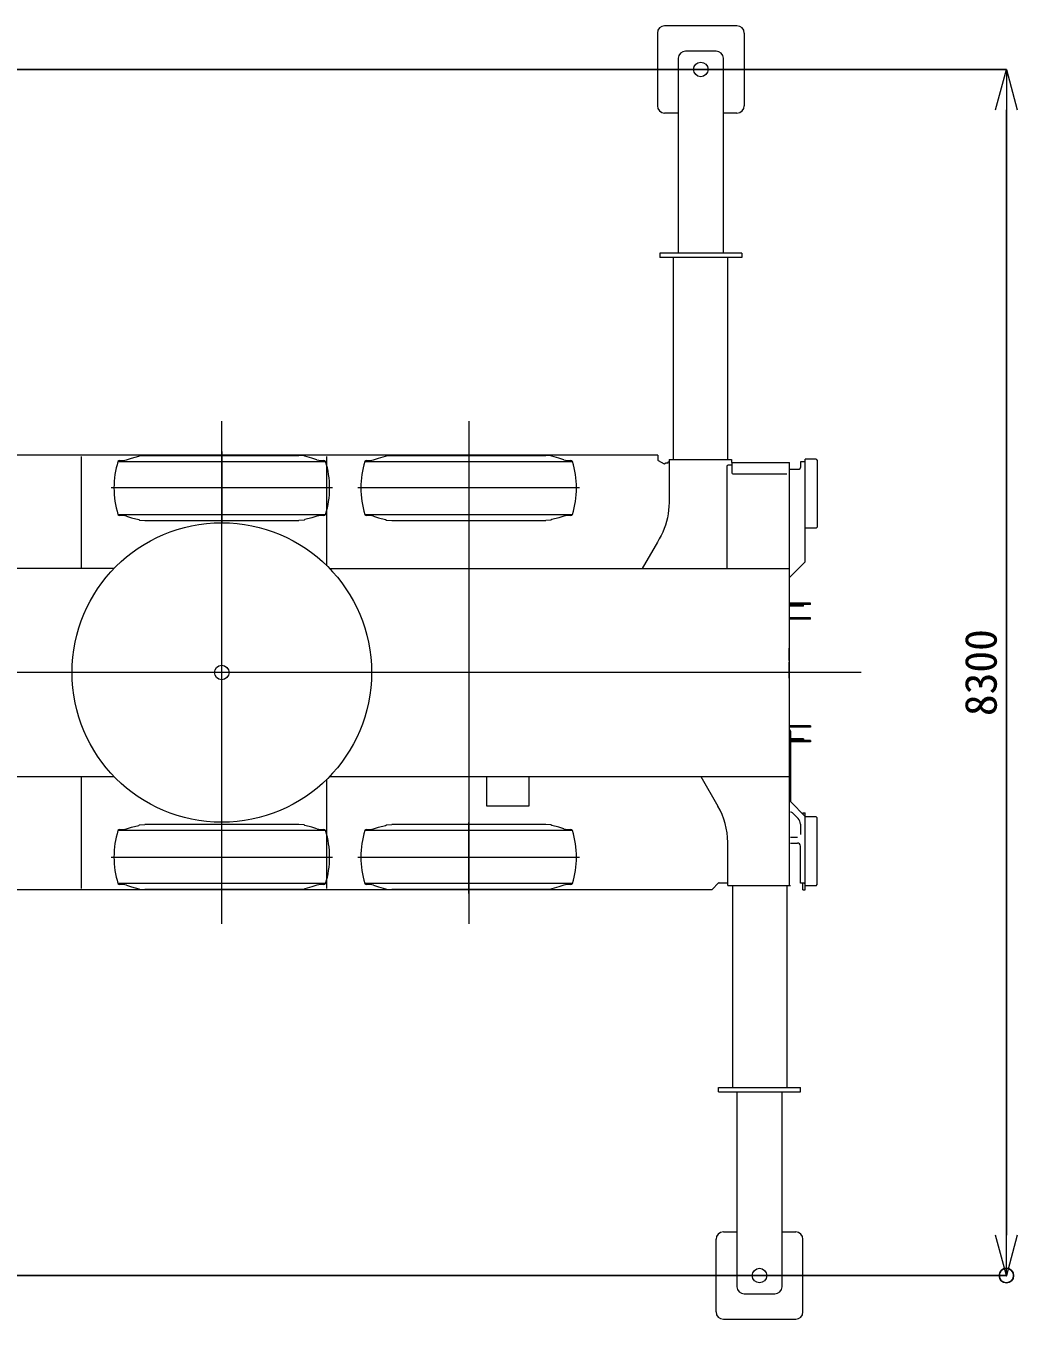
# Model space of a CAD drawing. Units: millimetres, scale not verified. Extents: x -34517 to 59927, y -64108 to 17225.
# Drawn here: x -7325 to -501, y -36486 to -27586 of the extents above; entities that cross this region are included whole.
import ezdxf
from ezdxf.enums import TextEntityAlignment as Align

# ---------------------------------------------------------------- set-up
doc = ezdxf.new("R2010")
doc.units = ezdxf.units.MM
doc.header["$LTSCALE"] = 200
doc.header["$PDMODE"] = 32
doc.header["$PDSIZE"] = 100
doc.layers.add('0-0_0', color=7, linetype='Continuous', lineweight=18)
doc.layers.add('0-1_LY_1', color=7, linetype='Continuous')
doc.layers.add('0-2_DEFPOINTS', color=7, linetype='Continuous')
doc.styles.add('ＭＳ ゴシック', font='')
doc.styles.get('ＭＳ ゴシック').set_extended_font_data('MS Gothic')

# ---------------------------------------------------------------- blocks, each defined once
blk = doc.blocks.new('_OPEN30_24')
at = {"layer": '0-0_0'}
blk.add_line((0, 0), (-1, 0), dxfattribs=at)
blk.add_lwpolyline([(-1, 0.2679), (0, 0), (-1, -0.2679)], dxfattribs=at)
blk = doc.blocks.new('D1')
at = {"layer": '0-1_LY_1'}
for p, q in [((3920.6, 13076.7), (15000.2, 13076.7)), ((14999.2, 12799.7), (14999.2, 5053.7)), ((4255.6, 4776.7), (15000.2, 4776.7))]:
    blk.add_line(p, q, dxfattribs=at)
at = {"layer": '0-2_DEFPOINTS'}
for p in [(3920.1, 13076.7), (4255.1, 4776.7), (14999.2, 4776.7)]:
    blk.add_point(p, dxfattribs=at)
at = {"layer": '0-1_LY_1', "xscale": 277, "yscale": 277}
for p, rotation in [((14999.2, 13076.7), 90), ((14999.2, 4776.7), 270)]:
    blk.add_blockref('_OPEN30_24', p, dxfattribs=dict(at, rotation=rotation))
at = {"layer": '0-1_LY_1', "style": 'ＭＳ ゴシック'}
blk.add_text('8300', height=219.9, rotation=90, dxfattribs=at).set_placement((14998.7, 8626.7), align=Align.BOTTOM_LEFT)

msp = doc.modelspace()

# ---------------------------------------------------------------- linework, layer by layer
at = {"layer": '0-0_0'}
for p, q in [((-2429.4, -27586.2), (-2927.4, -27586.2)), ((-2977.4, -27636.2), (-2977.4, -28136.2)), ((-2379.4, -27636.2), (-2379.4, -28136.2)), ((-2573.1, -27761.2), (-2783.6, -27761.2)), ((-2833.4, -27811.2), (-2833.4, -29151.2)), ((-2523.3, -29151.2), (-2523.3, -27811.2)), ((-2833.4, -28186.2), (-2927.4, -28186.2)), ((-2429.4, -28186.2), (-2523.3, -28186.2)), ((-2960.9, -29151.2), (-2960.9, -29181.2)), ((-2395.9, -29151.2), (-2960.9, -29151.2)), ((-2395.9, -29181.2), (-2960.9, -29181.2)), ((-2866.4, -30571.2), (-2866.4, -29181.2)), ((-2494.4, -29181.2), (-2494.4, -30571.2)), ((-2395.9, -29151.2), (-2395.9, -29181.2)), ((-5976.4, -33766.8), (-5976.4, -30305.5)), ((-4276.4, -30305.5), (-4276.4, -33766.8)), ((-5976.4, -30516.2), (-5976.4, -31004.2)), ((-4276.4, -30522.2), (-4276.4, -31010.2)), ((-2973.9, -30541.2), (-13691, -30541.2)), ((-6942.9, -31321.2), (-6942.9, -30548.7)), ((-6691.4, -30584.2), (-5261.4, -30584.2)), ((-6631.9, -30572.7), (-6597.4, -30561.7)), ((-6597.4, -30561.7), (-6548.4, -30548.2)), ((-6548.4, -30548.2), (-6542.9, -30544.2)), ((-6542.9, -30544.2), (-6506.4, -30542.2)), ((-6506.4, -30542.2), (-5446.4, -30542.2)), ((-5409.9, -30544.2), (-5446.4, -30542.2)), ((-5404.4, -30548.2), (-5409.9, -30544.2)), ((-5355.4, -30561.7), (-5404.4, -30548.2)), ((-5320.9, -30572.7), (-5355.4, -30561.7)), ((-5252.9, -31301.7), (-5252.9, -30548.7)), ((-4991.4, -30584.2), (-3561.4, -30584.2)), ((-4931.9, -30572.7), (-4897.4, -30561.7)), ((-4897.4, -30561.7), (-4848.4, -30548.2)), ((-4848.4, -30548.2), (-4842.9, -30544.2)), ((-4842.9, -30544.2), (-4806.4, -30542.2)), ((-4806.4, -30542.2), (-3746.4, -30542.2)), ((-3709.9, -30544.2), (-3746.4, -30542.2)), ((-3704.4, -30548.2), (-3709.9, -30544.2)), ((-3655.4, -30561.7), (-3704.4, -30548.2)), ((-3620.9, -30572.7), (-3655.4, -30561.7)), ((-2973.9, -30541.2), (-2973.9, -30572.4)), ((-2971.4, -30576.7), (-2930.6, -30600.2)), ((-2930.6, -30600.2), (-2918.4, -30594.2)), ((-2918.4, -30594.2), (-2903.4, -30594.2)), ((-2903.4, -30586.2), (-2897.4, -30586.2)), ((-2903.4, -30591.2), (-2903.4, -30586.2)), ((-2897.4, -30571.2), (-2467.4, -30571.2)), ((-2897.4, -30571.2), (-2897.4, -30866.9)), ((-2465.4, -30608.7), (-2490.4, -30608.7)), ((-2068.9, -31336.2), (-2068.9, -30591.2)), ((-1992.4, -30586.2), (-1992.4, -30626.2)), ((-1960.4, -30586.2), (-1992.4, -30586.2)), ((-1960.4, -31274.4), (-1960.4, -30569.2)), ((-1883.4, -30569.2), (-1960.4, -30569.2)), ((-1883.4, -30569.2), (-1876.4, -30576.2)), ((-1876.4, -30576.2), (-1876.4, -31036.9)), ((-2500.4, -30618.7), (-2500.4, -31321.2)), ((-2086.4, -30671.2), (-2452.4, -30671.2)), ((-2068.9, -30636.2), (-2002.4, -30636.2)), ((-5213.9, -30766.2), (-6738.9, -30766.2)), ((-3513.9, -30766.2), (-5038.9, -30766.2)), ((-6691.4, -30948.2), (-5261.4, -30948.2)), ((-6631.9, -30959.7), (-6597.4, -30970.7)), ((-6597.4, -30970.7), (-6548.4, -30984.2)), ((-4991.4, -30948.2), (-3561.4, -30948.2)), ((-4931.9, -30959.7), (-4897.4, -30970.7)), ((-4897.4, -30970.7), (-4848.4, -30984.2)), ((-6548.4, -30984.2), (-6542.9, -30988.2)), ((-6542.9, -30988.2), (-6506.4, -30990.2)), ((-6506.4, -30990.2), (-5446.4, -30990.2)), ((-5409.9, -30988.2), (-5446.4, -30990.2)), ((-4848.4, -30984.2), (-4842.9, -30988.2)), ((-4842.9, -30988.2), (-4806.4, -30990.2)), ((-4806.4, -30990.2), (-3746.4, -30990.2)), ((-3709.9, -30988.2), (-3746.4, -30990.2)), ((-1883.4, -31043.9), (-1960.4, -31043.9)), ((-1883.4, -31043.9), (-1876.4, -31036.9)), ((-2977.5, -31139.6), (-3082.3, -31321.2)), ((-2964.4, -31116.9), (-2977.5, -31139.6)), ((-6719.2, -31321.2), (-11118.4, -31321.2)), ((-5233.6, -31321.2), (-2068.9, -31321.2)), ((-2070.4, -31384.4), (-1960.4, -31274.4)), ((-2070.4, -31336.2), (-2070.4, -33501.2)), ((-2070.4, -31566.2), (-2064.4, -31560.2)), ((-1923.4, -31568.2), (-2070.4, -31568.2)), ((-1971.4, -31572.2), (-2070.4, -31572.2)), ((-1971.4, -31580.2), (-2070.4, -31580.2)), ((-1923.4, -31560.2), (-2064.4, -31560.2)), ((-1971.4, -31580.2), (-1971.4, -31572.2)), ((-1923.4, -31568.2), (-1923.4, -31560.2)), ((-1923.4, -31660.2), (-2070.4, -31660.2)), ((-2064.4, -31668.2), (-2070.4, -31662.2)), ((-2070.4, -31668.2), (-2070.4, -33501.2)), ((-1923.4, -31668.2), (-2064.4, -31668.2)), ((-1923.4, -31668.2), (-1923.4, -31660.2)), ((-1574.8, -32036.2), (-15473.6, -32036.2)), ((-2070.4, -31953), (-2071.4, -31953)), ((-2070.4, -32410.2), (-2064.4, -32404.2)), ((-1923.4, -32412.2), (-2070.4, -32412.2)), ((-2068.8, -32431.2), (-2070.4, -32431.2)), ((-2068.8, -32431.2), (-2061.4, -32441.2)), ((-1923.4, -32404.2), (-2064.4, -32404.2)), ((-2061.4, -32441.2), (-2061.4, -32926.1)), ((-2061.4, -32441.2), (-2061.4, -32492.2)), ((-1923.4, -32404.2), (-1923.4, -32412.2)), ((-1971.4, -32492.2), (-2070.4, -32492.2)), ((-1971.4, -32500.2), (-2070.4, -32500.2)), ((-1923.4, -32504.2), (-2061.4, -32504.2)), ((-2054.4, -32512.2), (-2061.4, -32505.2)), ((-1923.4, -32512.2), (-2054.4, -32512.2)), ((-1971.4, -32492.2), (-1971.4, -32500.2)), ((-1923.4, -32504.2), (-1923.4, -32512.2)), ((-13493.4, -32751.2), (-6719.2, -32751.2)), ((-6942.9, -33523.7), (-6942.9, -32751.2)), ((-5233.6, -32751.2), (-2070.4, -32751.2)), ((-3859.9, -32753.7), (-3860.4, -32751.2)), ((-2678.3, -32751.2), (-2560.4, -32955.5)), ((-5252.9, -33523.7), (-5252.9, -32770.7)), ((-3859.9, -32953.7), (-3859.9, -32753.7)), ((-2061.4, -32924), (-1956.9, -33028.5)), ((-4154.9, -32953.7), (-3859.9, -32953.7)), ((-2055.5, -32998.2), (-2061.4, -32998.2)), ((-2007, -33042.6), (-2047.8, -33001.8)), ((-1975.4, -33001.2), (-1975.4, -33008.9)), ((-1975.4, -33001.2), (-1960.4, -33001.2)), ((-1960.4, -33531.2), (-1960.4, -33001.2)), ((-6542.9, -33084.2), (-6506.4, -33082.2)), ((-5446.4, -33082.2), (-6506.4, -33082.2)), ((-5976.4, -33556.2), (-5976.4, -33068.2)), ((-5409.9, -33084.2), (-5446.4, -33082.2)), ((-5404.4, -33088.2), (-5409.9, -33084.2)), ((-5355.4, -33101.7), (-5404.4, -33088.2)), ((-5320.9, -33112.7), (-5355.4, -33101.7)), ((-4842.9, -33084.2), (-4806.4, -33082.2)), ((-3746.4, -33082.2), (-4806.4, -33082.2)), ((-4276.4, -33556.2), (-4276.4, -33068.2)), ((-3709.9, -33084.2), (-3746.4, -33082.2)), ((-3704.4, -33088.2), (-3709.9, -33084.2)), ((-3655.4, -33101.7), (-3704.4, -33088.2)), ((-3620.9, -33112.7), (-3655.4, -33101.7)), ((-1992.4, -33078.8), (-1992.4, -33150.2)), ((-1883.4, -33028.5), (-1956.9, -33028.5)), ((-1883.4, -33028.5), (-1876.4, -33035.5)), ((-1876.4, -33496.2), (-1876.4, -33035.5)), ((-5261.4, -33124.2), (-6691.4, -33124.2)), ((-3561.4, -33124.2), (-4991.4, -33124.2)), ((-2061.9, -33170.2), (-2012.4, -33170.2)), ((-2493.4, -33501.2), (-2493.4, -33205.5)), ((-2061.9, -33210.2), (-2012.4, -33210.2)), ((-1992.4, -33486.2), (-1992.4, -33230.2)), ((-6738.9, -33306.2), (-5213.9, -33306.2)), ((-5038.9, -33306.2), (-3513.9, -33306.2)), ((-2606, -33531.2), (-13691, -33531.2)), ((-5261.4, -33488.2), (-6691.4, -33488.2)), ((-6631.9, -33499.7), (-6597.4, -33510.7)), ((-6597.4, -33510.7), (-6548.4, -33524.2)), ((-6548.4, -33524.2), (-6542.9, -33528.2)), ((-6542.9, -33528.2), (-6506.4, -33530.2)), ((-5446.4, -33530.2), (-6506.4, -33530.2)), ((-5409.9, -33528.2), (-5446.4, -33530.2)), ((-5404.4, -33524.2), (-5409.9, -33528.2)), ((-5355.4, -33510.7), (-5404.4, -33524.2)), ((-5320.9, -33499.7), (-5355.4, -33510.7)), ((-3561.4, -33488.2), (-4991.4, -33488.2)), ((-4931.9, -33499.7), (-4897.4, -33510.7)), ((-4897.4, -33510.7), (-4848.4, -33524.2)), ((-4848.4, -33524.2), (-4842.9, -33528.2)), ((-4842.9, -33528.2), (-4806.4, -33530.2)), ((-3746.4, -33530.2), (-4806.4, -33530.2)), ((-3709.9, -33528.2), (-3746.4, -33530.2)), ((-3704.4, -33524.2), (-3709.9, -33528.2)), ((-3655.4, -33510.7), (-3704.4, -33524.2)), ((-3620.9, -33499.7), (-3655.4, -33510.7)), ((-2556.3, -33484.7), (-2600.7, -33529)), ((-2552.8, -33483.2), (-2493.4, -33483.2)), ((-2493.4, -33501.2), (-2061.4, -33501.2)), ((-2458.4, -34891.2), (-2458.4, -33501.2)), ((-2086.4, -33501.2), (-2086.4, -34891.2)), ((-1965.8, -33486.1), (-1992.4, -33486.1)), ((-1975.4, -33531.2), (-1975.4, -33486.2)), ((-1975.4, -33531.2), (-1960.4, -33531.2)), ((-1883.4, -33503.2), (-1960.4, -33503.2)), ((-1883.4, -33503.2), (-1876.4, -33496.2)), ((-2556.9, -34891.2), (-1991.9, -34891.2)), ((-2556.9, -34921.2), (-2556.9, -34891.2)), ((-2556.9, -34921.2), (-1991.9, -34921.2)), ((-2429.4, -34921.2), (-2429.4, -36261.2)), ((-2119.3, -36261.2), (-2119.3, -34921.2)), ((-1991.9, -34921.2), (-1991.9, -34891.2)), ((-2573.4, -36436.2), (-2573.4, -35936.2)), ((-2523.4, -35886.2), (-2429.4, -35886.2)), ((-2119.3, -35886.2), (-2025.4, -35886.2)), ((-1975.4, -36436.2), (-1975.4, -35936.2)), ((-2379.6, -36311.2), (-2169.1, -36311.2)), ((-2523.4, -36486.2), (-2025.4, -36486.2))]:
    msp.add_line(p, q, dxfattribs=at)
for points in [[(-2467.4, -30571.2), (-2467.4, -30591.2), (-2068.9, -30591.2)], [(-2452.4, -30671.2), (-2456.2, -30670.4), (-2459.5, -30668.3), (-2461.6, -30665), (-2462.4, -30661.2), (-2462.4, -30591.2)], [(-2897.4, -30866.9), (-2898.1, -30893.1), (-2900.1, -30919.2), (-2903.5, -30945.1), (-2908.3, -30970.9), (-2914.4, -30996.3), (-2921.9, -31021.4), (-2930.6, -31046.1), (-2940.6, -31070.3), (-2951.9, -31093.9), (-2964.4, -31116.9)], [(-5320.9, -30959.7), (-5355.4, -30970.7), (-5404.4, -30984.2), (-5409.9, -30988.2)], [(-3620.9, -30959.7), (-3655.4, -30970.7), (-3704.4, -30984.2), (-3709.9, -30988.2)], [(-2070.4, -32075.1), (-2070.4, -32072.1), (-2070.4, -32058.9), (-2070.4, -32046), (-2070.4, -32033.6), (-2070.4, -32021.8), (-2070.4, -32010.9), (-2070.4, -32000.9), (-2070.4, -31991.9), (-2070.4, -31984.1), (-2070.4, -31977.6), (-2070.4, -31972.4), (-2070.4, -31968.6), (-2070.4, -31966.3), (-2070.4, -31965.5), (-2070.4, -31966.1), (-2070.4, -31968.3), (-2070.4, -31971.9), (-2070.4, -31977), (-2070.4, -31983.4), (-2070.4, -31991.1), (-2070.4, -31999.9), (-2070.4, -32009.8), (-2070.4, -32020.7)], [(-4154.3, -32750.9), (-4154.9, -32753.7), (-4154.9, -32953.7)], [(-6631.9, -33112.7), (-6597.4, -33101.7), (-6548.4, -33088.2), (-6542.9, -33084.2)], [(-4931.9, -33112.7), (-4897.4, -33101.7), (-4848.4, -33088.2), (-4842.9, -33084.2)]]:
    msp.add_lwpolyline(points, dxfattribs=at)
msp.add_lwpolyline([(-2070.4, -31868.2), (-2070.4, -31879.8), (-2070.4, -31891.1), (-2070.4, -31902.1), (-2070.4, -31912.4), (-2070.4, -31921.8), (-2070.4, -31930.3), (-2070.4, -31937.6), (-2070.4, -31943.7), (-2070.4, -31948.3), (-2070.4, -31951.4), (-2070.4, -31953), (-2070.4, -31951.4), (-2070.4, -31948.3), (-2070.4, -31943.7), (-2070.4, -31937.6), (-2070.4, -31930.3), (-2070.4, -31921.8), (-2070.4, -31912.4), (-2070.4, -31902.1), (-2070.4, -31891.1), (-2070.4, -31879.8)], close=True, dxfattribs=at)
msp.add_circle((-5976.4, -32036.2), 1031, dxfattribs=at)
for centre, radius, start, end in [((-2927.4, -27636.2), 50, 90, 180), ((-2429.4, -27636.2), 50, 0, 90), ((-2783.4, -27811.2), 50, 90.00001, 177.73071), ((-2573.3, -27811.2), 50, 2.2693, 90.00001), ((-2927.4, -28136.2), 50, 180, 270), ((-2429.4, -28136.2), 50, 270, 0), ((-6102.9, -30766.2), 616, 162.81424, 179.99973), ((-6672.4, -30603.4), 26.9, 103.82627, 134.65636), ((-6675.4, -30365.9), 211.3, 269.04795, 281.87593), ((-5277.4, -30366), 211.3, 258.12075, 270.94874), ((-5280.3, -30603.4), 26.9, 45.34033, 76.17042), ((-5849.9, -30766.2), 616, 359.99696, 17.18246), ((-4402.9, -30766.2), 616, 162.81424, 179.99973), ((-4972.4, -30603.4), 26.9, 103.82627, 134.65636), ((-4975.4, -30365.9), 211.3, 269.04795, 281.87593), ((-3577.4, -30366), 211.3, 258.12075, 270.94874), ((-3580.3, -30603.4), 26.9, 45.34033, 76.17042), ((-4149.9, -30766.2), 616, 359.99696, 17.18246), ((-2968.9, -30572.4), 5, 180, 239.99982), ((-2489.9, -30619.2), 10.5, 90, 180), ((-2002.4, -30626.2), 10, 270, 0), ((-6102.9, -30766.2), 616, 180.00027, 197.18576), ((-5849.9, -30766.2), 616, 342.81092, 359.99642), ((-4402.9, -30766.2), 616, 180.00027, 197.18576), ((-4149.9, -30766.2), 616, 342.81092, 359.99642), ((-6672.4, -30929), 26.9, 225.34364, 256.17373), ((-6675.4, -31166.5), 211.3, 78.12407, 90.95205), ((-5277.4, -31166.5), 211.3, 89.04464, 101.87263), ((-5280.3, -30929.1), 26.9, 283.82296, 314.65305), ((-4972.4, -30929), 26.9, 225.34364, 256.17373), ((-4975.4, -31166.5), 211.3, 78.12407, 90.95205), ((-3577.4, -31166.5), 211.3, 89.04464, 101.87263), ((-3580.3, -30929.1), 26.9, 283.82296, 314.65305), ((-2993.4, -33205.5), 500, 0, 30), ((-2056.8, -33011.3), 13.1, 45.0016, 90), ((-2044.6, -33078.8), 52.2, 0, 45.00111), ((-6102.9, -33306.2), 616, 162.81092, 179.99642), ((-6672.4, -33143.3), 26.9, 103.82296, 134.65305), ((-6675.3, -32905.9), 211.3, 269.04464, 281.87263), ((-5277.4, -32905.9), 211.3, 258.12407, 270.95205), ((-5280.3, -33143.4), 26.9, 45.34364, 76.17373), ((-5849.9, -33306.2), 616, 0.00027, 17.18576), ((-4402.9, -33306.2), 616, 162.81092, 179.99642), ((-4972.4, -33143.3), 26.9, 103.82296, 134.65305), ((-4975.3, -32905.9), 211.3, 269.04464, 281.87263), ((-3577.4, -32905.9), 211.3, 258.12407, 270.95205), ((-3580.3, -33143.4), 26.9, 45.34364, 76.17373), ((-4149.9, -33306.2), 616, 0.00027, 17.18576), ((-2012.8, -33230.6), 20.4, 0, 90), ((-6102.9, -33306.2), 616, 179.99696, 197.18246), ((-5849.9, -33306.2), 616, 342.81424, 359.99973), ((-4402.9, -33306.2), 616, 179.99696, 197.18246), ((-4149.9, -33306.2), 616, 342.81424, 359.99973), ((-6672.4, -33469), 26.9, 225.34033, 256.17042), ((-6675.4, -33706.4), 211.3, 78.12075, 90.94874), ((-5277.4, -33706.5), 211.3, 89.04795, 101.87593), ((-5280.3, -33469), 26.9, 283.82627, 314.65636), ((-4972.4, -33469), 26.9, 225.34033, 256.17042), ((-4975.4, -33706.4), 211.3, 78.12075, 90.94874), ((-3577.4, -33706.5), 211.3, 89.04795, 101.87593), ((-3580.3, -33469), 26.9, 283.82627, 314.65636), ((-2606, -33523.7), 7.51, 270, 315.00066), ((-2552.2, -33489.8), 6.56, 90, 135.00066), ((-1966.4, -33480.2), 6, 270, 0), ((-2523.4, -35936.2), 50, 90, 180), ((-2025.4, -35936.2), 50, 0, 90), ((-2379.4, -36261.2), 50, 182.2693, 270.00001), ((-2169.3, -36261.2), 50, 270.00001, 357.73071), ((-2523.4, -36436.2), 50, 180, 270), ((-2025.4, -36436.2), 50, 270, 0)]:
    msp.add_arc(centre, radius, start, end, dxfattribs=at)
for p in [(-2678.4, -27886.2), (-5976.4, -32036.2), (-2274.4, -36186.2)]:
    msp.add_point(p, dxfattribs=at)

# ---------------------------------------------------------------- block references
msp.add_blockref('D1', (-15574, -40962.9), dxfattribs=at)

doc.saveas('drawing.dxf')
